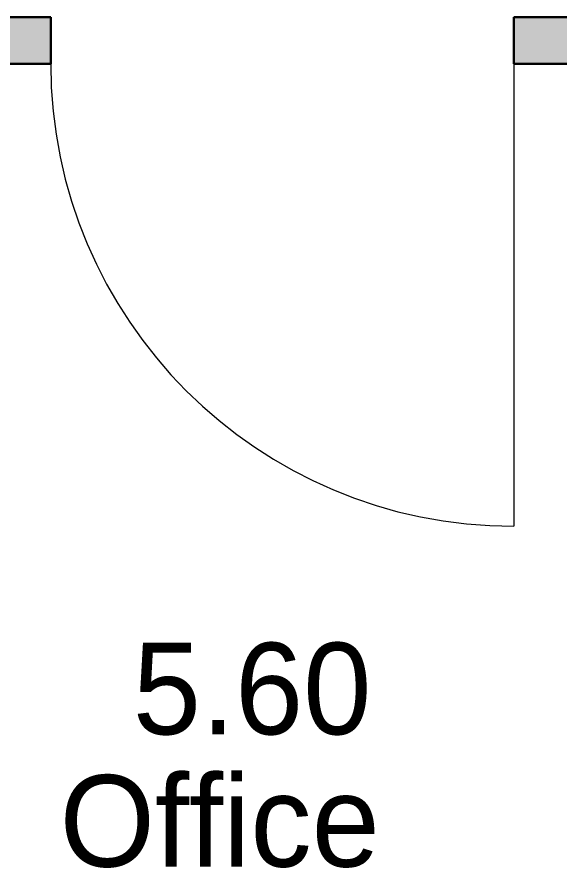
# Model space of a CAD drawing. Header units: millimetres. Extents: x 155927 to 326028, y -36033 to 97293.
# Drawn here: x 158174 to 159358, y 11749 to 13608 of the extents above; entities that cross this region are included whole.
import ezdxf

# ---------------------------------------------------------------- set-up
doc = ezdxf.new("R2010")
doc.units = ezdxf.units.MM
doc.header["$MEASUREMENT"] = 0
for name, color, linetype, lineweight in [('A-AREA-IDEN', 7, 'CONTINUOUS', 9), ('A-DOOR', 4, 'CONTINUOUS', 9), ('A-WALL-PATT', 7, 'CONTINUOUS', 9), ('I-WALL', 7, 'CONTINUOUS', 9)]:
    doc.layers.add(name, color=color, linetype=linetype, lineweight=lineweight)
doc.styles.add('Century Gothic', font='GOTHIC.TTF', dxfattribs={"height": 200})

msp = doc.modelspace()

# ---------------------------------------------------------------- hatches: boundary and pattern name
at = {"layer": 'A-WALL-PATT'}
h = msp.add_hatch(color=256, dxfattribs=at)
h.paths.add_polyline_path([(159476.8, 13505.6), (160947.3, 13505.6), (160947.3, 13607.6), (159257.3, 13607.6), (159257.3, 13505.6), (159374.8, 13505.6)], flags=0)
h.paths.add_polyline_path([(157480.1, 13505.6), (158247.3, 13505.6), (158247.3, 13607.6), (156862.8, 13607.6), (156862.8, 13505.6), (156873.6, 13505.6)], flags=0)
h.paths.add_polyline_path([(162074.8, 13505.6), (162074.8, 13607.6), (161957.3, 13607.6), (161957.3, 13505.6)], flags=0)

# ---------------------------------------------------------------- linework, layer by layer
at = {"layer": 'A-DOOR'}
msp.add_line((159257.3, 13505.6), (159257.3, 12495.6), dxfattribs=at)
msp.add_arc((159257.3, 13505.6), 1010, 180, 270, dxfattribs=at)
at = {"layer": 'I-WALL', "lineweight": 30}
for p, q in [((158247.3, 13607.6), (156862.8, 13607.6)), ((158247.3, 13505.6), (158247.3, 13607.6)), ((160947.3, 13607.6), (159257.3, 13607.6)), ((159257.3, 13607.6), (159257.3, 13505.6)), ((156862.8, 13505.6), (158247.3, 13505.6)), ((159257.3, 13505.6), (159374.8, 13505.6))]:
    msp.add_line(p, q, dxfattribs=at)

# ---------------------------------------------------------------- texts
at = {"layer": 'A-AREA-IDEN', "style": 'Century Gothic'}
for s, p in [('5.60', (158426.4, 12041.2)), ('Office', (158266.7, 11752.2))]:
    msp.add_text(s, height=200, dxfattribs=at).set_placement(p)

doc.saveas('drawing.dxf')
